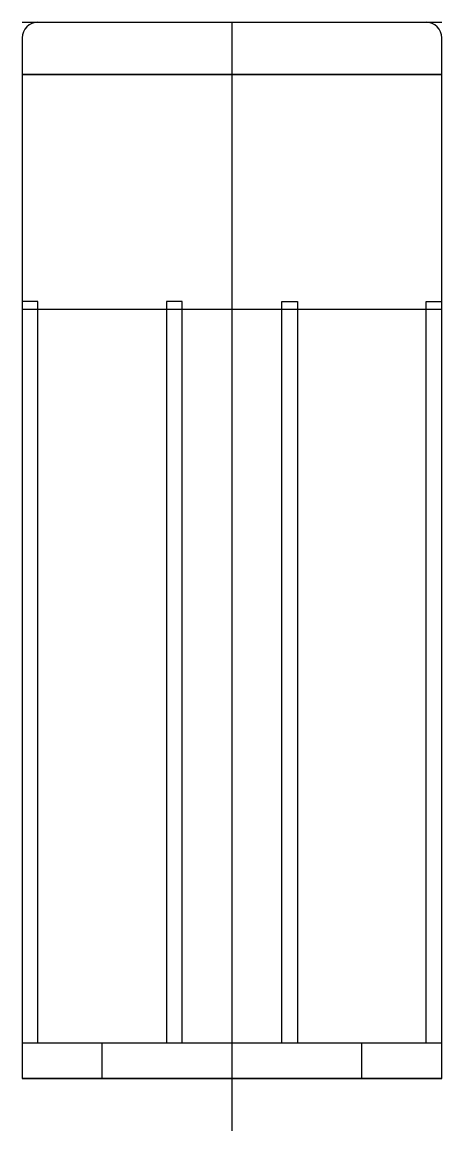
# Model space of a CAD drawing. Extents: x -40 to 40, y -10 to 202.
import ezdxf

# ---------------------------------------------------------------- set-up
doc = ezdxf.new("R2010")
doc.units = 0
doc.layers.get('0').update_dxf_attribs({"linetype": 'CONTINUOUS'})

msp = doc.modelspace()

# ---------------------------------------------------------------- linework, layer by layer
at = {"linetype": 'CONTINUOUS'}
for p, q in [((-40, 201.5), (40, 201.5)), ((-37, 201.5), (37, 201.5)), ((0, -10), (0, 201.5)), ((-40, 198.5), (-40, 0)), ((40, 0), (40, 198.5)), ((40, 191.5), (-40, 191.5)), ((-40, 191.5), (40, 191.5)), ((-37, 148.2), (-40, 148.2)), ((-37, 6.7), (-37, 148.2)), ((-12.5, 148.2), (-12.5, 6.7)), ((-9.5, 148.2), (-12.5, 148.2)), ((-9.5, 6.7), (-9.5, 148.2)), ((9.5, 148.2), (12.5, 148.2)), ((9.5, 6.7), (9.5, 148.2)), ((12.5, 148.2), (12.5, 6.7)), ((37, 6.7), (37, 148.2)), ((37, 148.2), (40, 148.2)), ((40, 146.7), (-40, 146.7)), ((-12.5, 146.7), (-37, 146.7)), ((9.5, 146.7), (-9.5, 146.7)), ((37, 146.7), (12.5, 146.7)), ((40, 6.7), (-40, 6.7)), ((-24.75, 0), (-24.75, 6.7)), ((24.75, 0), (24.75, 6.7)), ((40, 0), (-40, 0)), ((-40, 0), (40, 0)), ((-40, 0), (40, 0))]:
    msp.add_line(p, q, dxfattribs=at)
for centre, start, end in [((-37, 198.5), 90, 180), ((37, 198.5), 0, 90)]:
    msp.add_arc(centre, 3, start, end, dxfattribs=at)

doc.saveas('drawing.dxf')
